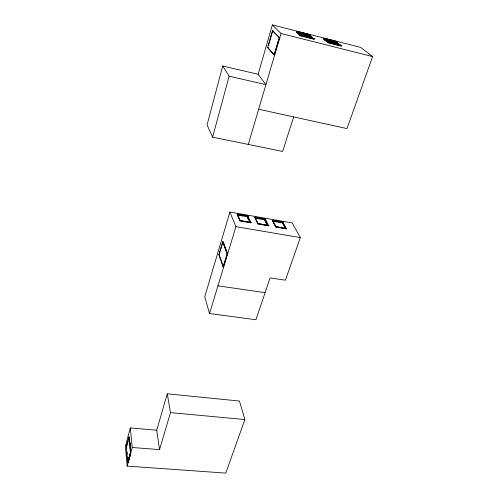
<?xml version="1.0" encoding="UTF-8"?>
<svg xmlns="http://www.w3.org/2000/svg" width="498" height="498" viewBox="0 0 498 498"><rect width="100%" height="100%" fill="white"/><g stroke="black" fill="none" stroke-linecap="round" stroke-linejoin="round"><path stroke-width="0.75" d="M222.706 66.004L229.136 76.2L265.926 84.648L258.12 74.264L222.706 66.004L207.062 124.961L212.615 137.155L282.64 151.436L293.664 116.912M156.727 430.197L130.308 427.938L125.384 446.276L127.152 466.122L225.768 473.1L244.898 419.54L239.47 401.046L167.266 393.818L156.727 430.197L159.503 449.619L132.256 447.497L127.152 466.122M128.167 462.325L127.675 462.287L126.268 446.774L128.882 437.07L129.474 437.12L129.692 439.429M128.198 440.83L126.592 446.799L126.722 448.281M128.602 439.336L129.206 437.101L130.688 452.489L127.998 462.312M212.615 137.155L229.136 76.2M128.297 459.779L128.889 457.618M127.675 462.287L130.358 452.464L128.882 437.07M128.359 461.621L130.669 453.205M128.465 461.627L130.769 453.211M258.12 74.264L272.375 24.9L360.639 47.378L372.616 56.585L346.982 128.59L258.661 109.243M274.697 55.079L274.081 54.929L267.582 47.571L272.468 30.708L273.072 30.857M268.509 45.443L269.574 41.776M269.997 40.313L272.761 30.783L279.502 37.655L274.379 55.004L267.874 47.64M274.081 54.929L279.197 37.58L272.468 30.708M248.265 144.426L281.04 33.509L272.375 24.9M229.895 212.03L204.759 296.783L209.534 313.541L255.91 319.735L270.103 277.878L285.41 280.193L300.344 237.596L292.189 222.955L229.895 212.03L235.921 226.652L209.534 313.541M159.503 449.619L170.478 412.63L167.266 393.818M223.677 267.009L223.129 266.928L218.883 254.646L222.699 241.835L223.235 241.922M248.533 219.998L247.301 217.271L248.079 215.927L237.229 214.028L240.385 220.813L239.855 220.726L239.955 220.396L251.085 222.544L240.061 220.645L237.913 215.802M223.129 266.928L227.094 253.862L222.699 241.835M314.263 39.298L300.655 35.769L296.764 32.202L296.833 31.411L309.999 34.76L309.93 35.545L313.51 38.707M299.049 34.586L299.223 34.032L297.561 32.513L309.476 35.539L311.213 37.07L299.223 34.032M300.394 35.819L299.273 34.792L299.441 34.238L311.443 37.282L313.211 38.838L301.128 35.781L299.441 34.238M300.655 35.769L300.86 35.097L314.456 38.682L299.273 34.792M250.973 222.295L250.345 222.531L247.568 216.4M309.134 36.634L309.476 35.539M309.507 36.335L309.999 34.76M311.269 37.829L311.443 37.282M267.127 225.102L264.774 220.321L265.546 218.989L254.852 217.116L258.263 223.901L257.74 223.807L257.846 223.484L268.827 225.606L257.846 223.484M255.374 217.763L255.237 218.199L264.917 219.892L267.6 225.345M314.02 39.155L314.232 38.489M328.089 42.716L323.787 39.068L323.849 38.29L336.723 41.564L336.667 42.342L341.161 46.028L341.379 45.368L328.307 42.05L328.089 42.716L341.423 46.171L336.524 42.162M324.59 39.379L326.42 40.929L338.148 43.905L336.237 42.342L324.59 39.379L324.416 39.921L336.063 42.878L337.488 44.054M268.702 225.357L268.08 225.594L265.054 219.456M282.329 223.384L283.094 222.058L272.549 220.216L276.216 227.001L275.699 226.907L275.805 226.59L286.643 228.682L275.805 226.59M273.072 220.863L272.935 221.293L282.472 222.955L285.379 228.42M335.882 43.419L336.237 42.342M338.042 45.2L338.403 44.117L326.669 41.141L328.531 42.716L340.339 45.71L338.403 44.117M286.506 228.439L285.889 228.669L282.615 222.531M130.358 452.464L130.862 452.501M126.268 446.774L126.753 446.812M170.478 412.63L244.898 419.54M217.95 285.827L265.085 292.668M227.094 253.862L227.642 253.949M218.883 254.646L219.419 254.727M235.921 226.652L300.344 237.596M237.328 214.271L248.191 216.169M254.964 217.352L265.664 219.226M272.674 220.452L283.225 222.301M240.03 214.843L237.135 214.339L239.968 220.956L250.986 222.855L247.985 216.238M241.474 215.099L242.918 215.348M257.043 217.819L254.752 217.421L257.864 224.044L268.721 225.918L265.446 219.294M258.574 218.087L260.099 218.354M261.631 218.622L263.156 218.89M273.203 220.651L274.709 220.913M278.475 221.573L279.982 221.834M281.488 222.096L282.995 222.363L286.537 228.993L275.83 227.144L272.45 220.514M237.621 215.124L247.438 216.835L249.903 222.289M267.582 47.571L268.179 47.721M279.197 37.58L279.82 37.736M281.04 33.509L372.616 56.585M296.764 32.202L309.93 35.545M323.787 39.068L336.667 42.342M298.14 33.254L309.302 36.086L310.459 37.113M327.223 41.876L341.622 45.567L341.379 45.368M296.97 31.536L310.142 34.885M323.999 38.414L336.878 41.695M300.3 32.949L296.646 32.021L300.879 35.912M301.763 33.322L308.343 34.997M324.372 39.068L325.798 39.435M327.23 39.796L333.666 41.434M323.656 38.888L328.338 42.859M309.806 35.364L313.703 38.807M284.146 226.795L284.868 228.165M273.284 221.971L275.375 226.067M223.496 242.632L227.387 253.245M130.308 427.938L132.256 447.497M129.99 442.51L130.215 444.814M130.439 447.123L130.737 450.204M129.368 437.113L129.741 440.96M129.891 442.498L130.19 445.579M130.339 447.117L130.713 450.964M129.243 441.838L129.387 443.345M127.058 451.972L127.264 454.188M127.532 457.139L127.731 459.355M126.635 455.048L126.772 456.585M222.961 241.879L219.145 254.683L223.397 266.965L227.362 253.905L222.961 241.879"/></g></svg>
